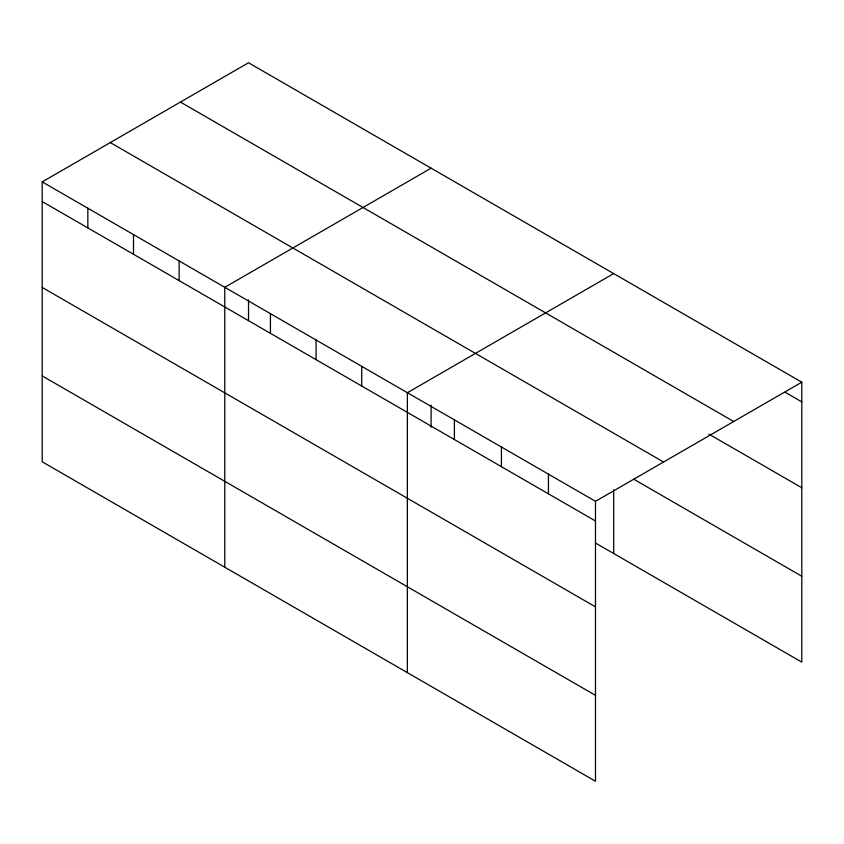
<?xml version="1.0" encoding="UTF-8"?>
<svg xmlns="http://www.w3.org/2000/svg" width="844" height="844" viewBox="0 0 844 844"><rect width="100%" height="100%" fill="white"/><g stroke="black" fill="none" stroke-linecap="round" stroke-linejoin="round"><path stroke-width="1.27" d="M42.2 181.882L595.484 501.315L595.484 781.238L42.2 461.805L42.2 181.882L248.516 62.762L801.8 382.195L801.8 662.118L595.421 542.966M431.105 168.178L224.778 287.298L224.778 567.21M613.683 273.593L407.367 392.713L407.367 672.626M595.484 501.315L801.8 382.195M785.004 392.175L801.8 401.871M180.437 102.071L733.71 421.504M708.865 434.101L801.8 487.758M110.29 142.573L663.563 462.006M633.844 479.265L801.8 576.241M42.2 201.558L595.484 520.991M42.2 287.435L595.484 606.868M42.2 375.918L595.484 695.351M613.683 489.752L613.683 553.506M548.452 474.159L548.452 493.835M501.42 447.014L501.42 466.69M454.399 419.858L454.399 439.534M431.105 405.162L431.105 427.275M361.717 366.359L361.717 386.035M316.078 340.005L316.078 359.681M270.428 313.651L270.428 333.327M248.516 299.747L248.516 320.562M179.139 260.944L179.139 280.619M133.489 234.59L133.489 254.266M87.85 208.236L87.85 227.912"/></g></svg>
